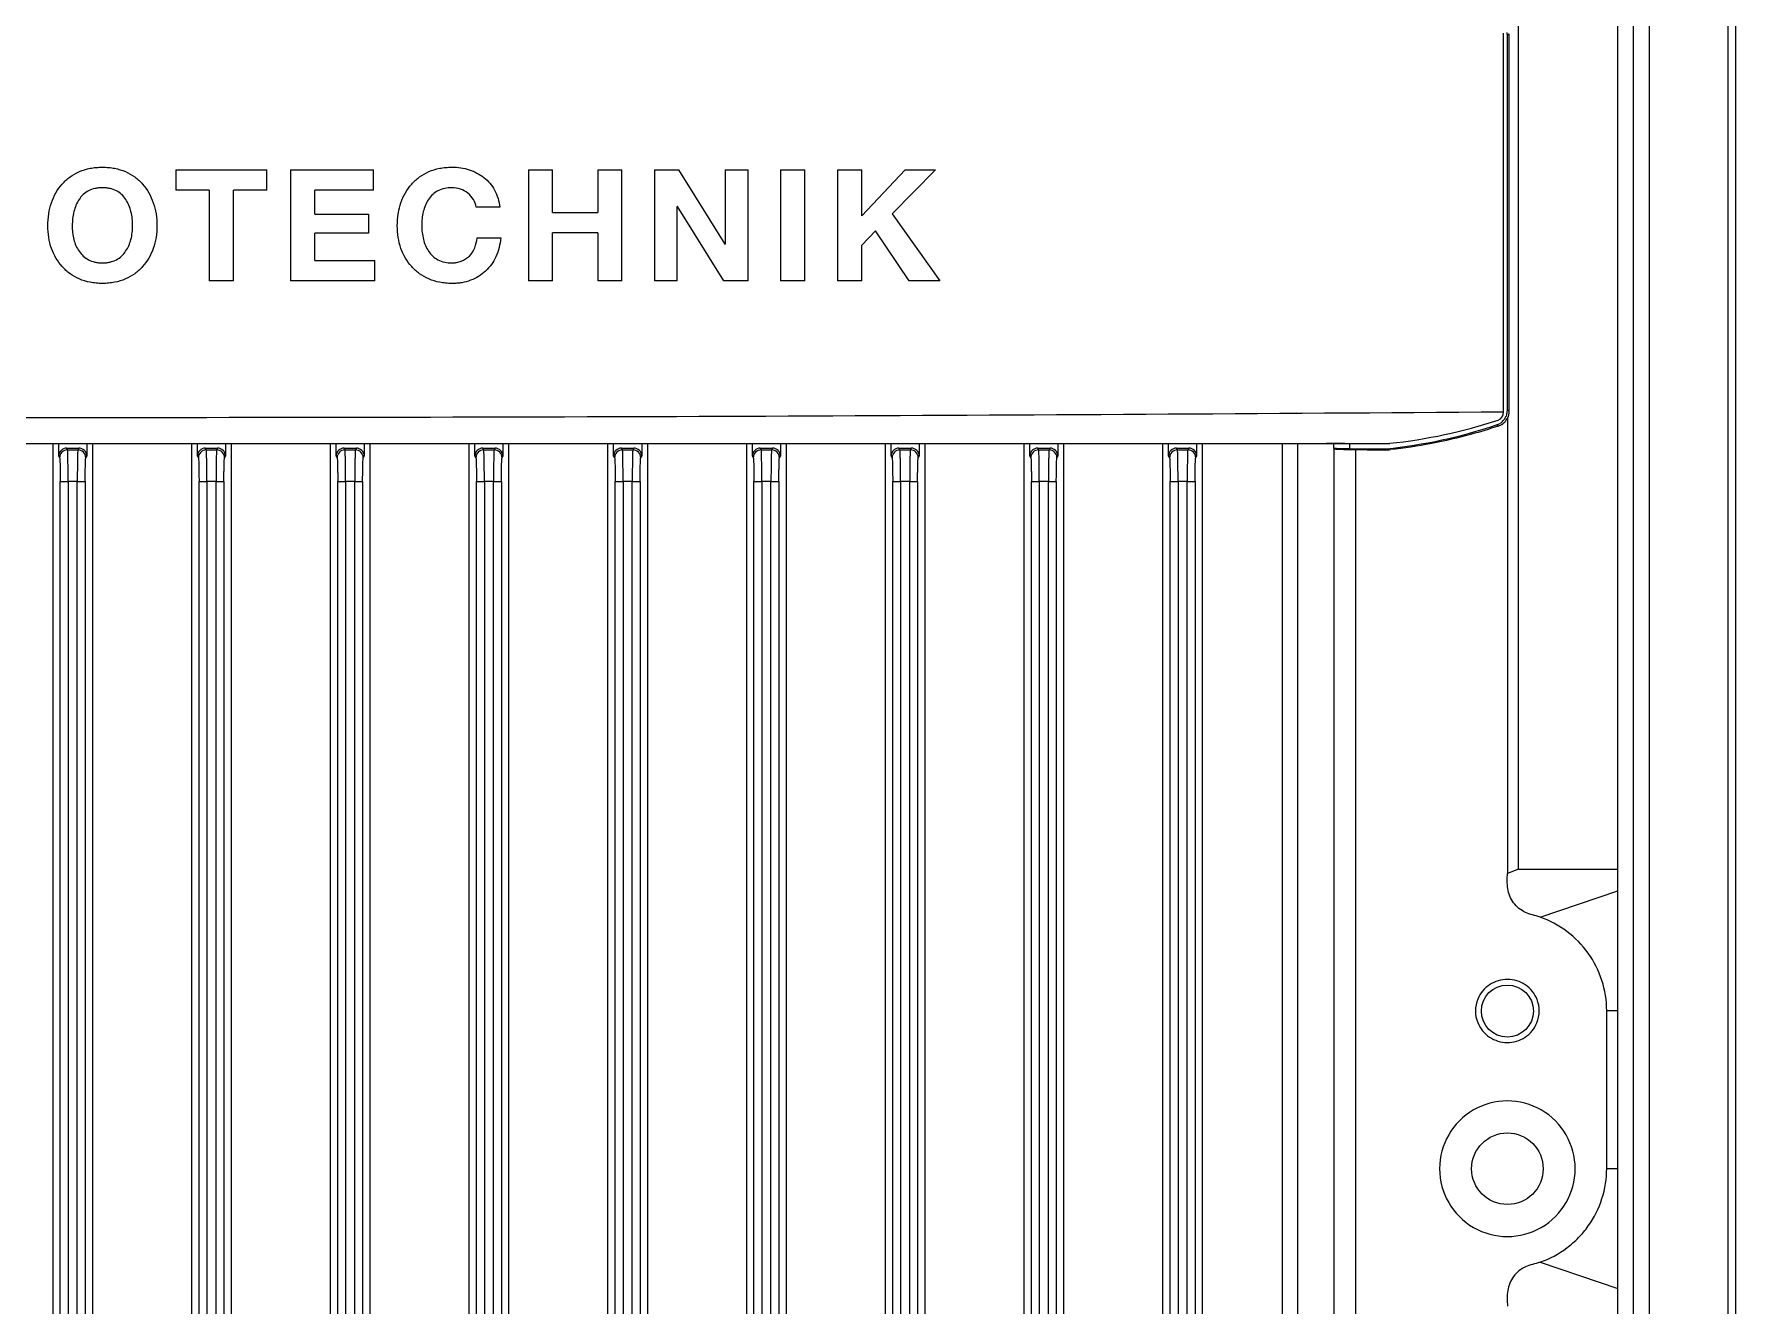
# Model space of a CAD drawing. Header units: millimetres. Extents: x 0 to 2382, y 0 to 1684.
# Drawn here: x 1084.3 to 1192.3, y 1072.5 to 1153.1 of the extents above; entities that cross this region are included whole.
import ezdxf

# ---------------------------------------------------------------- set-up
doc = ezdxf.new("R2010")
doc.units = ezdxf.units.MM
doc.layers.get('0').update_dxf_attribs({"lineweight": 13})

msp = doc.modelspace()

# ---------------------------------------------------------------- linework, layer by layer
for p, q in [((1192.26, 733.68), (1192.26, 1367.81)), ((1191.76, 769.74), (1191.76, 1348.61)), ((1184.76, 947.17), (1184.76, 1335.17)), ((1185.76, 947.17), (1185.76, 1335.17)), ((1186.76, 1335.17), (1186.76, 947.17)), ((1178.46, 1100.17), (1178.46, 1182.17)), ((1177.51, 1129.16), (1177.51, 1153.19)), ((1177.86, 1153.14), (1177.76, 1153.06)), ((1177.76, 1129.29), (1177.76, 1153.06)), ((1177.86, 1153.14), (1177.86, 1129.21)), ((1093.3, 1144.53), (1093.3, 1143.23)), ((1093.3, 1144.53), (1099.07, 1144.53)), ((1099.07, 1143.23), (1099.07, 1144.53)), ((1100.57, 1144.53), (1100.57, 1137.48)), ((1100.57, 1144.53), (1105.84, 1144.53)), ((1105.84, 1143.23), (1105.84, 1144.53)), ((1115.66, 1144.53), (1115.66, 1137.48)), ((1115.66, 1144.53), (1117.2, 1144.53)), ((1117.2, 1141.82), (1117.2, 1144.53)), ((1120.06, 1144.53), (1120.06, 1141.82)), ((1120.06, 1144.53), (1121.6, 1144.53)), ((1121.6, 1137.48), (1121.6, 1144.53)), ((1123.66, 1144.53), (1123.66, 1137.48)), ((1123.66, 1144.53), (1125.19, 1144.53)), ((1125.19, 1144.53), (1128.13, 1139.8)), ((1128.15, 1144.53), (1128.15, 1139.8)), ((1128.15, 1144.53), (1129.6, 1144.53)), ((1129.6, 1137.48), (1129.6, 1144.53)), ((1131.66, 1144.53), (1131.66, 1137.48)), ((1131.66, 1144.53), (1133.2, 1144.53)), ((1133.2, 1137.48), (1133.2, 1144.53)), ((1135.26, 1144.53), (1135.26, 1137.48)), ((1135.26, 1144.53), (1136.81, 1144.53)), ((1136.81, 1141.61), (1139.56, 1144.53)), ((1136.81, 1141.61), (1136.81, 1144.53)), ((1141.49, 1144.53), (1138.74, 1141.74)), ((1139.56, 1144.53), (1141.49, 1144.53)), ((1095.41, 1143.23), (1093.3, 1143.23)), ((1095.41, 1143.23), (1095.41, 1137.48)), ((1096.96, 1137.48), (1096.96, 1143.23)), ((1099.07, 1143.23), (1096.96, 1143.23)), ((1102.12, 1141.71), (1102.12, 1143.23)), ((1105.84, 1143.23), (1102.12, 1143.23)), ((1113.85, 1142.16), (1112.35, 1142.16)), ((1125.11, 1137.48), (1125.11, 1142.2)), ((1125.13, 1142.2), (1125.11, 1142.2)), ((1128.05, 1137.48), (1125.13, 1142.2)), ((1102.12, 1141.71), (1105.53, 1141.71)), ((1105.53, 1141.71), (1105.53, 1140.51)), ((1117.2, 1141.82), (1120.06, 1141.82)), ((1138.74, 1141.74), (1141.76, 1137.48)), ((1102.12, 1138.78), (1102.12, 1140.51)), ((1105.53, 1140.51), (1102.12, 1140.51)), ((1112.41, 1140.2), (1113.91, 1140.2)), ((1117.2, 1137.48), (1117.2, 1140.52)), ((1120.06, 1140.52), (1117.2, 1140.52)), ((1120.06, 1140.52), (1120.06, 1137.48)), ((1136.81, 1139.75), (1137.69, 1140.65)), ((1139.81, 1137.48), (1137.69, 1140.65)), ((1128.13, 1139.8), (1128.15, 1139.8)), ((1136.81, 1137.48), (1136.81, 1139.75)), ((1102.12, 1138.78), (1105.92, 1138.78)), ((1105.92, 1137.48), (1105.92, 1138.78)), ((1096.96, 1137.48), (1095.41, 1137.48)), ((1105.92, 1137.48), (1100.57, 1137.48)), ((1117.2, 1137.48), (1115.66, 1137.48)), ((1121.61, 1137.48), (1120.06, 1137.48)), ((1125.11, 1137.48), (1123.66, 1137.48)), ((1129.6, 1137.48), (1128.05, 1137.48)), ((1133.2, 1137.48), (1131.66, 1137.48)), ((1136.81, 1137.48), (1135.26, 1137.48)), ((1141.76, 1137.48), (1139.81, 1137.48)), ((1177.86, 1129.21), (1177.76, 1129.29)), ((1177.18, 1128.27), (1177.08, 1128.34)), ((1177.76, 1128.78), (1177.76, 1099.9)), ((1003.22, 1127.17), (1170.3, 1127.17)), ((1163.5, 964.47), (1163.5, 1127.17)), ((1164.46, 964.47), (1164.46, 1127.17)), ((1167.44, 1127.17), (1166.29, 1127.17)), ((1166.74, 1127.17), (1166.74, 1126.86)), ((1167.74, 1127.17), (1167.74, 1126.82)), ((1166.76, 1126.84), (1166.74, 1126.86)), ((1166.76, 1126.84), (1166.76, 1100.17)), ((1167.74, 1126.82), (1170.06, 1126.82)), ((1168.15, 982.17), (1168.15, 1126.78)), ((1170.06, 1126.82), (1170.06, 1126.76)), ((1166.76, 1100.17), (1166.76, 1091.17)), ((1178.46, 1100.17), (1177.76, 1099.9)), ((1178.46, 1100.17), (1184.76, 1100.17)), ((1179.83, 1097.13), (1184.76, 1098.8)), ((1166.76, 1091.17), (1166.76, 1082.17)), ((1184.76, 1091.19), (1184.06, 1091.19)), ((1184.06, 1081.19), (1184.06, 1091.19)), ((1166.76, 1082.17), (1166.76, 1000.17)), ((1184.06, 1081.19), (1184.76, 1081.19)), ((1179.83, 1075.24), (1184.76, 1073.57))]:
    msp.add_line(p, q)
at = {"lineweight": 9}
for p, q in [((1085.51, 1032.7), (1085.51, 1127.17)), ((1085.87, 1126.37), (1085.87, 1127.17)), ((1087.65, 1127.17), (1087.65, 1126.37)), ((1088.01, 1127.17), (1088.01, 1032.7)), ((1094.31, 1032.7), (1094.31, 1127.17)), ((1094.67, 1126.37), (1094.67, 1127.17)), ((1096.45, 1127.17), (1096.45, 1126.37)), ((1096.81, 1127.17), (1096.81, 1032.7)), ((1103.11, 1032.7), (1103.11, 1127.17)), ((1103.47, 1126.37), (1103.47, 1127.17)), ((1105.25, 1127.17), (1105.25, 1126.37)), ((1105.61, 1127.17), (1105.61, 1032.7)), ((1111.91, 1032.7), (1111.91, 1127.17)), ((1112.27, 1126.37), (1112.27, 1127.17)), ((1114.05, 1127.17), (1114.05, 1126.37)), ((1114.41, 1127.17), (1114.41, 1032.7)), ((1120.71, 1032.7), (1120.71, 1127.17)), ((1121.07, 1126.37), (1121.07, 1127.17)), ((1122.85, 1127.17), (1122.85, 1126.37)), ((1123.21, 1127.17), (1123.21, 1032.7)), ((1129.51, 1032.7), (1129.51, 1127.17)), ((1129.87, 1126.37), (1129.87, 1127.17)), ((1131.65, 1127.17), (1131.65, 1126.37)), ((1132.01, 1127.17), (1132.01, 1032.7)), ((1138.31, 1032.7), (1138.31, 1127.17)), ((1138.67, 1126.37), (1138.67, 1127.17)), ((1140.45, 1127.17), (1140.45, 1126.37)), ((1140.81, 1127.17), (1140.81, 1032.7)), ((1147.11, 1032.7), (1147.11, 1127.17)), ((1147.47, 1126.37), (1147.47, 1127.17)), ((1149.25, 1127.17), (1149.25, 1126.37)), ((1149.61, 1127.17), (1149.61, 1032.7)), ((1155.91, 1032.7), (1155.91, 1127.17)), ((1156.27, 1126.37), (1156.27, 1127.17)), ((1158.05, 1127.17), (1158.05, 1126.37)), ((1158.41, 1127.17), (1158.41, 1032.7)), ((1085.87, 1126.37), (1085.93, 1126.26)), ((1086.43, 1126.76), (1086.37, 1126.87)), ((1086.37, 1126.87), (1087.15, 1126.87)), ((1086.43, 1126.76), (1087.09, 1126.76)), ((1087.15, 1126.87), (1087.09, 1126.76)), ((1087.59, 1126.26), (1087.65, 1126.37)), ((1094.67, 1126.37), (1094.73, 1126.26)), ((1095.23, 1126.76), (1095.17, 1126.87)), ((1095.17, 1126.87), (1095.95, 1126.87)), ((1095.23, 1126.76), (1095.89, 1126.76)), ((1095.95, 1126.87), (1095.89, 1126.76)), ((1096.39, 1126.26), (1096.45, 1126.37)), ((1103.47, 1126.37), (1103.53, 1126.26)), ((1104.03, 1126.76), (1103.97, 1126.87)), ((1103.97, 1126.87), (1104.75, 1126.87)), ((1104.03, 1126.76), (1104.69, 1126.76)), ((1104.75, 1126.87), (1104.69, 1126.76)), ((1105.19, 1126.26), (1105.25, 1126.37)), ((1112.27, 1126.37), (1112.33, 1126.26)), ((1112.77, 1126.87), (1113.55, 1126.87)), ((1112.83, 1126.76), (1112.77, 1126.87)), ((1112.83, 1126.76), (1113.49, 1126.76)), ((1113.55, 1126.87), (1113.49, 1126.76)), ((1113.99, 1126.26), (1114.05, 1126.37)), ((1121.07, 1126.37), (1121.13, 1126.26)), ((1121.57, 1126.87), (1122.35, 1126.87)), ((1121.63, 1126.76), (1121.57, 1126.87)), ((1121.63, 1126.76), (1122.29, 1126.76)), ((1122.35, 1126.87), (1122.29, 1126.76)), ((1122.79, 1126.26), (1122.85, 1126.37)), ((1129.87, 1126.37), (1129.93, 1126.26)), ((1130.37, 1126.87), (1131.15, 1126.87)), ((1130.43, 1126.76), (1130.37, 1126.87)), ((1130.43, 1126.76), (1131.09, 1126.76)), ((1131.15, 1126.87), (1131.09, 1126.76)), ((1131.59, 1126.26), (1131.65, 1126.37)), ((1138.67, 1126.37), (1138.73, 1126.26)), ((1139.17, 1126.87), (1139.95, 1126.87)), ((1139.23, 1126.76), (1139.17, 1126.87)), ((1139.23, 1126.76), (1139.89, 1126.76)), ((1139.95, 1126.87), (1139.89, 1126.76)), ((1140.39, 1126.26), (1140.45, 1126.37)), ((1147.47, 1126.37), (1147.53, 1126.26)), ((1147.97, 1126.87), (1148.75, 1126.87)), ((1148.03, 1126.76), (1147.97, 1126.87)), ((1148.03, 1126.76), (1148.69, 1126.76)), ((1148.75, 1126.87), (1148.69, 1126.76)), ((1149.19, 1126.26), (1149.25, 1126.37)), ((1156.27, 1126.37), (1156.33, 1126.26)), ((1156.77, 1126.87), (1157.55, 1126.87)), ((1156.83, 1126.76), (1156.77, 1126.87)), ((1156.83, 1126.76), (1157.49, 1126.76)), ((1157.55, 1126.87), (1157.49, 1126.76)), ((1157.99, 1126.26), (1158.05, 1126.37)), ((1085.97, 1044.26), (1085.97, 1124.76)), ((1085.97, 1124.76), (1086.47, 1124.76)), ((1086.47, 1124.76), (1086.47, 1044.26)), ((1087.05, 1124.76), (1086.47, 1124.76)), ((1087.05, 1044.26), (1087.05, 1124.76)), ((1087.05, 1124.76), (1087.55, 1124.76)), ((1087.55, 1124.76), (1087.55, 1044.26)), ((1094.77, 1044.26), (1094.77, 1124.76)), ((1094.77, 1124.76), (1095.27, 1124.76)), ((1095.27, 1124.76), (1095.27, 1044.26)), ((1095.85, 1124.76), (1095.27, 1124.76)), ((1095.85, 1044.26), (1095.85, 1124.76)), ((1095.85, 1124.76), (1096.35, 1124.76)), ((1096.35, 1124.76), (1096.35, 1044.26)), ((1103.57, 1044.26), (1103.57, 1124.76)), ((1103.57, 1124.76), (1104.07, 1124.76)), ((1104.07, 1124.76), (1104.07, 1044.26)), ((1104.65, 1124.76), (1104.07, 1124.76)), ((1104.65, 1044.26), (1104.65, 1124.76)), ((1104.65, 1124.76), (1105.15, 1124.76)), ((1105.15, 1124.76), (1105.15, 1044.26)), ((1112.37, 1044.26), (1112.37, 1124.76)), ((1112.37, 1124.76), (1112.87, 1124.76)), ((1112.87, 1124.76), (1112.87, 1044.26)), ((1113.45, 1124.76), (1112.87, 1124.76)), ((1113.45, 1044.26), (1113.45, 1124.76)), ((1113.45, 1124.76), (1113.95, 1124.76)), ((1113.95, 1124.76), (1113.95, 1044.26)), ((1121.17, 1044.26), (1121.17, 1124.76)), ((1121.17, 1124.76), (1121.67, 1124.76)), ((1121.67, 1124.76), (1121.67, 1044.26)), ((1122.25, 1124.76), (1121.67, 1124.76)), ((1122.25, 1044.26), (1122.25, 1124.76)), ((1122.25, 1124.76), (1122.75, 1124.76)), ((1122.75, 1124.76), (1122.75, 1044.26)), ((1129.97, 1044.26), (1129.97, 1124.76)), ((1129.97, 1124.76), (1130.47, 1124.76)), ((1130.47, 1124.76), (1130.47, 1044.26)), ((1131.05, 1124.76), (1130.47, 1124.76)), ((1131.05, 1044.26), (1131.05, 1124.76)), ((1131.05, 1124.76), (1131.55, 1124.76)), ((1131.55, 1124.76), (1131.55, 1044.26)), ((1138.77, 1044.26), (1138.77, 1124.76)), ((1138.77, 1124.76), (1139.27, 1124.76)), ((1139.27, 1124.76), (1139.27, 1044.26)), ((1139.85, 1124.76), (1139.27, 1124.76)), ((1139.85, 1044.26), (1139.85, 1124.76)), ((1139.85, 1124.76), (1140.35, 1124.76)), ((1140.35, 1124.76), (1140.35, 1044.26)), ((1147.57, 1044.26), (1147.57, 1124.76)), ((1147.57, 1124.76), (1148.07, 1124.76)), ((1148.07, 1124.76), (1148.07, 1044.26)), ((1148.65, 1124.76), (1148.07, 1124.76)), ((1148.65, 1044.26), (1148.65, 1124.76)), ((1148.65, 1124.76), (1149.15, 1124.76)), ((1149.15, 1124.76), (1149.15, 1044.26)), ((1156.37, 1044.26), (1156.37, 1124.76)), ((1156.37, 1124.76), (1156.87, 1124.76)), ((1156.87, 1124.76), (1156.87, 1044.26)), ((1157.45, 1124.76), (1156.87, 1124.76)), ((1157.45, 1044.26), (1157.45, 1124.76)), ((1157.45, 1124.76), (1157.95, 1124.76)), ((1157.95, 1124.76), (1157.95, 1044.26))]:
    msp.add_line(p, q, dxfattribs=at)
for centre, radius in [((1177.76, 1091.17), 1.65), ((1177.76, 1081.17), 2.27)]:
    msp.add_circle(centre, radius)
for centre, radius, start, end in [((1176.76, 1153.06), 0.998, 0.0502, 10.4105), ((1176.76, 1129.29), 0.998, 349.5979, 359.951), ((1166.65, 1159.65), 33, 275.9328, 288.42), ((1166.9, 1159.72), 32.72, 275.9613, 288.2908), ((1176.76, 1129.29), 1, 288.4973, 302.0778), ((1177.01, 1129.13), 0.5, 288.2908, 3.5071), ((1176.86, 1129.22), 1, 288.5381, 297.594), ((1176.76, 1129.29), 1.01, 302.0318, 312.1794), ((1176.86, 1129.22), 1, 297.5816, 303.7853), ((1176.86, 1129.21), 1, 303.8248, 318.6119), ((1176.86, 1129.22), 1, 318.6693, 333.9218), ((1176.75, 1129.29), 1.01, 336.26, 349.6364), ((1177.15, 1936.01), 809.28, 269.36298, 269.49829), ((1167.06, 1158.32), 31.71, 275.427, 275.9402), ((1177.76, 1081.17), 4.3, 0, 180.0003), ((1177.76, 1081.17), 4.3, 179.9997, 0.0004)]:
    msp.add_arc(centre, radius, start, end)
for centre, major_axis, start_param, end_param in [((1156.77, 1126.37), (-0.224, 0.448), -0.462689, 1.106738), ((1157.55, 1126.37), (-0.224, -0.448), 2.034855, 3.604281)]:
    msp.add_ellipse(centre, major_axis=major_axis, ratio=0.998288, start_param=start_param, end_param=end_param, dxfattribs=at)
for points, knots in [([(1088.64, 1137.31), (1088.51, 1137.31), (1088.25, 1137.33), (1087.75, 1137.4), (1087.18, 1137.57), (1086.58, 1137.91), (1085.91, 1138.52), (1085.44, 1139.33), (1085.22, 1140.24), (1085.16, 1140.98), (1085.22, 1141.73), (1085.44, 1142.65), (1085.9, 1143.48), (1086.58, 1144.09), (1087.18, 1144.44), (1087.75, 1144.61), (1088.25, 1144.68), (1088.51, 1144.69), (1088.64, 1144.69)], [0, 0, 0, 0, 0.035085, 0.068648, 0.131971, 0.192061, 0.250797, 0.369512, 0.43212, 0.497597, 0.564847, 0.628738, 0.748789, 0.807772, 0.867942, 0.931281, 0.964844, 1, 1, 1, 1]), ([(1088.64, 1144.69), (1088.78, 1144.69), (1089.04, 1144.68), (1089.53, 1144.61), (1090.1, 1144.44), (1090.71, 1144.09), (1091.38, 1143.48), (1091.84, 1142.65), (1092.07, 1141.73), (1092.12, 1140.98), (1092.07, 1140.24), (1091.84, 1139.33), (1091.38, 1138.52), (1090.71, 1137.91), (1090.1, 1137.57), (1089.53, 1137.4), (1089.03, 1137.33), (1088.77, 1137.31), (1088.64, 1137.31)], [0, 0, 0, 0, 0.035126, 0.068666, 0.131977, 0.192137, 0.251123, 0.371188, 0.435081, 0.502332, 0.567809, 0.630421, 0.749149, 0.807888, 0.867969, 0.931264, 0.964803, 1, 1, 1, 1]), ([(1107.42, 1141.79), (1107.45, 1142.01), (1107.62, 1142.67), (1108.07, 1143.48), (1108.75, 1144.09), (1109.35, 1144.44), (1109.92, 1144.61), (1110.42, 1144.68), (1110.67, 1144.69), (1110.8, 1144.69)], [0, 0, 0, 0, 0.137048, 0.416603, 0.553944, 0.69407, 0.841555, 0.919701, 1, 1, 1, 1]), ([(1110.8, 1144.69), (1110.81, 1144.69), (1111, 1144.69), (1111.37, 1144.67), (1112.08, 1144.5), (1112.88, 1144.09), (1113.6, 1143.25), (1113.81, 1142.53), (1113.85, 1142.16)], [0, 0, 0, 0, 0.001737, 0.132564, 0.258681, 0.499853, 0.739273, 1, 1, 1, 1]), ([(1088.64, 1143.39), (1088.56, 1143.39), (1088.4, 1143.38), (1088.09, 1143.33), (1087.76, 1143.21), (1087.41, 1142.97), (1087.06, 1142.54), (1086.79, 1141.86), (1086.7, 1140.99), (1086.77, 1140.25), (1086.95, 1139.71), (1087.15, 1139.35), (1087.42, 1139.04), (1087.76, 1138.8), (1088.09, 1138.68), (1088.4, 1138.63), (1088.56, 1138.62), (1088.64, 1138.62)], [0, 0, 0, 0, 0.036355, 0.07036, 0.133, 0.191952, 0.25045, 0.372555, 0.503724, 0.629988, 0.691037, 0.750196, 0.808209, 0.866964, 0.929554, 0.963554, 1, 1, 1, 1]), ([(1088.64, 1138.62), (1088.73, 1138.62), (1088.89, 1138.63), (1089.19, 1138.68), (1089.53, 1138.8), (1089.87, 1139.04), (1090.13, 1139.35), (1090.33, 1139.71), (1090.51, 1140.25), (1090.59, 1140.99), (1090.5, 1141.86), (1090.23, 1142.54), (1089.87, 1142.97), (1089.53, 1143.21), (1089.19, 1143.33), (1088.89, 1143.38), (1088.73, 1143.39), (1088.64, 1143.39)], [0, 0, 0, 0, 0.036438, 0.070429, 0.132999, 0.191734, 0.249731, 0.308879, 0.369922, 0.496183, 0.62735, 0.749439, 0.807921, 0.866852, 0.929472, 0.963468, 1, 1, 1, 1]), ([(1110.81, 1143.39), (1110.51, 1143.39), (1109.92, 1143.28), (1109.27, 1142.67), (1108.95, 1141.86), (1108.87, 1140.99), (1108.96, 1140.12), (1109.28, 1139.33), (1109.8, 1138.84), (1110.35, 1138.65), (1110.73, 1138.61), (1110.95, 1138.62), (1111.02, 1138.63)], [0, 0, 0, 0, 0.128513, 0.242181, 0.361481, 0.48915, 0.612101, 0.728897, 0.841849, 0.906137, 0.970424, 1, 1, 1, 1]), ([(1112.35, 1142.16), (1112.3, 1142.49), (1111.89, 1143.16), (1111.17, 1143.39), (1110.81, 1143.39)], [0, 0, 0, 0, 0.485586, 1, 1, 1, 1]), ([(1113.91, 1140.2), (1113.87, 1139.79), (1113.69, 1139.01), (1113.11, 1138.2), (1112.51, 1137.75), (1112, 1137.5), (1111.53, 1137.37), (1111.13, 1137.32), (1110.78, 1137.31), (1110.42, 1137.33), (1109.92, 1137.4), (1109.35, 1137.57), (1108.75, 1137.91), (1108.07, 1138.52), (1107.61, 1139.33), (1107.38, 1140.24), (1107.33, 1140.98), (1107.37, 1141.5), (1107.41, 1141.77), (1107.42, 1141.79)], [0, 0, 0, 0, 0.110416, 0.210796, 0.260335, 0.310884, 0.363617, 0.391177, 0.41969, 0.45548, 0.48965, 0.554123, 0.615309, 0.675118, 0.795996, 0.859741, 0.926405, 0.994875, 1, 1, 1, 1]), ([(1111.02, 1138.63), (1111.05, 1138.64), (1111.18, 1138.66), (1111.51, 1138.75), (1112.15, 1139.14), (1112.36, 1139.79), (1112.41, 1140.2)], [0, 0, 0, 0, 0.040338, 0.174724, 0.443497, 1, 1, 1, 1]), ([(1177.51, 1129.16), (1162.39, 1129.05), (1132.14, 1128.86), (1086.76, 1128.77), (1041.38, 1128.86), (1011.13, 1129.05), (996.01, 1129.16)], [0, 0, 0, 0, 0.249944, 0.5, 0.750056, 1, 1, 1, 1]), ([(1177.18, 1128.27), (1176.62, 1128.08), (1174.39, 1127.4), (1172.08, 1126.96), (1170.34, 1126.78)], [0, 0, 0, 0, 0.252355, 1, 1, 1, 1]), ([(1167.74, 1126.82), (1167.62, 1126.82), (1167.43, 1126.83), (1167.2, 1126.83), (1167.05, 1126.83), (1166.93, 1126.84), (1166.84, 1126.84), (1166.78, 1126.85), (1166.75, 1126.85), (1166.74, 1126.86)], [0, 0, 0, 0, 0.373867, 0.543699, 0.693501, 0.817895, 0.912542, 0.973803, 1, 1, 1, 1]), ([(1166.76, 1126.84), (1166.77, 1126.83), (1166.81, 1126.83), (1166.89, 1126.81), (1167.01, 1126.81), (1167.18, 1126.8), (1167.38, 1126.79), (1167.71, 1126.78), (1167.97, 1126.78), (1168.15, 1126.78)], [0, 0, 0, 0, 0.025813, 0.083664, 0.173164, 0.292184, 0.438051, 0.607419, 1, 1, 1, 1]), ([(1179.83, 1097.13), (1179.52, 1097.24), (1178.87, 1097.34), (1178.09, 1097.99), (1177.71, 1098.93), (1177.76, 1099.58), (1177.76, 1099.9)], [0, 0, 0, 0, 0.250785, 0.49972, 0.748995, 1, 1, 1, 1]), ([(1184.06, 1091.19), (1184.06, 1091.84), (1183.85, 1093.14), (1182.97, 1094.89), (1181.59, 1096.3), (1180.44, 1096.92), (1179.83, 1097.13)], [0, 0, 0, 0, 0.250701, 0.500674, 0.750204, 1, 1, 1, 1]), ([(1179.64, 1091.91), (1179.57, 1092.09), (1179.36, 1092.44), (1178.77, 1092.99), (1177.77, 1093.3), (1176.76, 1092.99), (1176.17, 1092.46), (1175.96, 1092.11), (1175.88, 1091.93)], [0, 0, 0, 0, 0.125717, 0.251268, 0.499977, 0.748674, 0.874264, 1, 1, 1, 1]), ([(1175.88, 1090.44), (1175.95, 1090.25), (1176.16, 1089.9), (1176.75, 1089.36), (1177.75, 1089.05), (1178.75, 1089.35), (1179.35, 1089.89), (1179.56, 1090.24), (1179.63, 1090.42)], [0, 0, 0, 0, 0.125712, 0.251267, 0.499979, 0.748677, 0.874274, 1, 1, 1, 1]), ([(1179.83, 1075.24), (1180.44, 1075.45), (1181.31, 1075.92), (1182.29, 1076.78), (1183.12, 1077.77), (1183.86, 1079.24), (1184.06, 1080.55), (1184.06, 1081.19)], [0, 0, 0, 0, 0.249777, 0.37479, 0.499804, 0.749592, 1, 1, 1, 1]), ([(1179.83, 1075.24), (1179.52, 1075.13), (1178.87, 1075.03), (1178.09, 1074.38), (1177.7, 1073.44), (1177.76, 1072.79), (1177.76, 1072.46)], [0, 0, 0, 0, 0.250793, 0.499686, 0.748944, 1, 1, 1, 1])]:
    msp.add_open_spline(points, degree=3, knots=knots)
for points in [[(1177.86, 1129.21), (1177.86, 1129.06), (1177.83, 1128.91), (1177.76, 1128.78)], [(1177.43, 1128.55), (1177.53, 1128.64), (1177.62, 1128.76), (1177.67, 1128.88)], [(1175.88, 1091.93), (1175.79, 1091.69), (1175.73, 1091.43), (1175.74, 1091.17)], [(1179.78, 1091.17), (1179.79, 1091.42), (1179.73, 1091.68), (1179.64, 1091.91)], [(1175.74, 1091.17), (1175.73, 1090.92), (1175.78, 1090.67), (1175.88, 1090.44)], [(1179.63, 1090.42), (1179.73, 1090.66), (1179.78, 1090.92), (1179.78, 1091.17)]]:
    msp.add_open_spline(points, degree=3)
for points, knots in [([(1086.37, 1126.87), (1086.24, 1126.87), (1085.98, 1126.77), (1085.87, 1126.5), (1085.87, 1126.37)], [0, 0, 0, 0, 0.499997, 1, 1, 1, 1]), ([(1086.43, 1126.76), (1086.3, 1126.76), (1086.04, 1126.65), (1085.93, 1126.38), (1085.93, 1126.26)], [0, 0, 0, 0, 0.50018, 1, 1, 1, 1]), ([(1085.93, 1126.26), (1085.94, 1126.24), (1085.94, 1126.2), (1085.95, 1126.11), (1085.95, 1125.96), (1085.96, 1125.78), (1085.96, 1125.56), (1085.97, 1125.21), (1085.97, 1124.94), (1085.97, 1124.76)], [0, 0, 0, 0, 0.028252, 0.09107, 0.186559, 0.311081, 0.460328, 0.6291, 1, 1, 1, 1]), ([(1086.47, 1124.76), (1086.47, 1125.01), (1086.47, 1125.36), (1086.46, 1125.82), (1086.46, 1126.12), (1086.45, 1126.36), (1086.45, 1126.55), (1086.44, 1126.68), (1086.44, 1126.74), (1086.43, 1126.76)], [0, 0, 0, 0, 0.37093, 0.539745, 0.689048, 0.813601, 0.909104, 0.971902, 1, 1, 1, 1]), ([(1087.09, 1126.76), (1087.08, 1126.74), (1087.08, 1126.68), (1087.07, 1126.55), (1087.07, 1126.36), (1087.06, 1126.12), (1087.06, 1125.82), (1087.05, 1125.36), (1087.05, 1125.01), (1087.05, 1124.76)], [0, 0, 0, 0, 0.028098, 0.090896, 0.186399, 0.310952, 0.460255, 0.62907, 1, 1, 1, 1]), ([(1087.59, 1126.26), (1087.59, 1126.38), (1087.48, 1126.65), (1087.22, 1126.76), (1087.09, 1126.76)], [0, 0, 0, 0, 0.49982, 1, 1, 1, 1]), ([(1087.65, 1126.37), (1087.65, 1126.5), (1087.54, 1126.77), (1087.27, 1126.87), (1087.15, 1126.87)], [0, 0, 0, 0, 0.500047, 1, 1, 1, 1]), ([(1087.55, 1124.76), (1087.55, 1124.94), (1087.55, 1125.21), (1087.56, 1125.56), (1087.56, 1125.78), (1087.57, 1125.96), (1087.57, 1126.11), (1087.58, 1126.2), (1087.58, 1126.24), (1087.59, 1126.26)], [0, 0, 0, 0, 0.370868, 0.53963, 0.688872, 0.813392, 0.908892, 0.971734, 1, 1, 1, 1]), ([(1095.17, 1126.87), (1095.04, 1126.87), (1094.78, 1126.77), (1094.67, 1126.5), (1094.67, 1126.37)], [0, 0, 0, 0, 0.499997, 1, 1, 1, 1]), ([(1095.23, 1126.76), (1095.1, 1126.76), (1094.84, 1126.65), (1094.73, 1126.38), (1094.73, 1126.26)], [0, 0, 0, 0, 0.50018, 1, 1, 1, 1]), ([(1094.73, 1126.26), (1094.74, 1126.24), (1094.74, 1126.2), (1094.75, 1126.11), (1094.75, 1125.96), (1094.76, 1125.78), (1094.76, 1125.56), (1094.77, 1125.21), (1094.77, 1124.94), (1094.77, 1124.76)], [0, 0, 0, 0, 0.028252, 0.09107, 0.186559, 0.311081, 0.460328, 0.6291, 1, 1, 1, 1]), ([(1095.27, 1124.76), (1095.27, 1125.01), (1095.27, 1125.36), (1095.26, 1125.82), (1095.26, 1126.12), (1095.25, 1126.36), (1095.25, 1126.55), (1095.24, 1126.68), (1095.24, 1126.74), (1095.23, 1126.76)], [0, 0, 0, 0, 0.37093, 0.539745, 0.689048, 0.813601, 0.909104, 0.971902, 1, 1, 1, 1]), ([(1095.89, 1126.76), (1095.88, 1126.74), (1095.88, 1126.68), (1095.87, 1126.55), (1095.87, 1126.36), (1095.86, 1126.12), (1095.86, 1125.82), (1095.85, 1125.36), (1095.85, 1125.01), (1095.85, 1124.76)], [0, 0, 0, 0, 0.028098, 0.090896, 0.186399, 0.310952, 0.460255, 0.62907, 1, 1, 1, 1]), ([(1096.39, 1126.26), (1096.39, 1126.38), (1096.28, 1126.65), (1096.02, 1126.76), (1095.89, 1126.76)], [0, 0, 0, 0, 0.49982, 1, 1, 1, 1]), ([(1096.45, 1126.37), (1096.45, 1126.5), (1096.34, 1126.77), (1096.07, 1126.87), (1095.95, 1126.87)], [0, 0, 0, 0, 0.500047, 1, 1, 1, 1]), ([(1096.35, 1124.76), (1096.35, 1124.94), (1096.35, 1125.21), (1096.36, 1125.56), (1096.36, 1125.78), (1096.37, 1125.96), (1096.37, 1126.11), (1096.38, 1126.2), (1096.38, 1126.24), (1096.39, 1126.26)], [0, 0, 0, 0, 0.370868, 0.53963, 0.688872, 0.813392, 0.908892, 0.971734, 1, 1, 1, 1]), ([(1103.97, 1126.87), (1103.84, 1126.87), (1103.58, 1126.77), (1103.47, 1126.5), (1103.47, 1126.37)], [0, 0, 0, 0, 0.499997, 1, 1, 1, 1]), ([(1104.03, 1126.76), (1103.9, 1126.76), (1103.64, 1126.65), (1103.53, 1126.38), (1103.53, 1126.26)], [0, 0, 0, 0, 0.50018, 1, 1, 1, 1]), ([(1103.53, 1126.26), (1103.54, 1126.24), (1103.54, 1126.2), (1103.55, 1126.11), (1103.55, 1125.96), (1103.56, 1125.78), (1103.56, 1125.56), (1103.57, 1125.21), (1103.57, 1124.94), (1103.57, 1124.76)], [0, 0, 0, 0, 0.028252, 0.09107, 0.186559, 0.311081, 0.460328, 0.6291, 1, 1, 1, 1]), ([(1104.07, 1124.76), (1104.07, 1125.01), (1104.07, 1125.36), (1104.06, 1125.82), (1104.06, 1126.12), (1104.05, 1126.36), (1104.05, 1126.55), (1104.04, 1126.68), (1104.04, 1126.74), (1104.03, 1126.76)], [0, 0, 0, 0, 0.37093, 0.539745, 0.689048, 0.813601, 0.909104, 0.971902, 1, 1, 1, 1]), ([(1104.69, 1126.76), (1104.68, 1126.74), (1104.68, 1126.68), (1104.67, 1126.55), (1104.67, 1126.36), (1104.66, 1126.12), (1104.66, 1125.82), (1104.65, 1125.36), (1104.65, 1125.01), (1104.65, 1124.76)], [0, 0, 0, 0, 0.028098, 0.090896, 0.186399, 0.310952, 0.460255, 0.62907, 1, 1, 1, 1]), ([(1105.19, 1126.26), (1105.19, 1126.38), (1105.08, 1126.65), (1104.82, 1126.76), (1104.69, 1126.76)], [0, 0, 0, 0, 0.49982, 1, 1, 1, 1]), ([(1105.25, 1126.37), (1105.25, 1126.5), (1105.14, 1126.77), (1104.87, 1126.87), (1104.75, 1126.87)], [0, 0, 0, 0, 0.500047, 1, 1, 1, 1]), ([(1105.15, 1124.76), (1105.15, 1124.94), (1105.15, 1125.21), (1105.16, 1125.56), (1105.16, 1125.78), (1105.17, 1125.96), (1105.17, 1126.11), (1105.18, 1126.2), (1105.18, 1126.24), (1105.19, 1126.26)], [0, 0, 0, 0, 0.370868, 0.53963, 0.688872, 0.813392, 0.908892, 0.971734, 1, 1, 1, 1]), ([(1112.77, 1126.87), (1112.64, 1126.87), (1112.38, 1126.77), (1112.27, 1126.5), (1112.27, 1126.37)], [0, 0, 0, 0, 0.499997, 1, 1, 1, 1]), ([(1112.83, 1126.76), (1112.7, 1126.76), (1112.44, 1126.65), (1112.33, 1126.38), (1112.33, 1126.26)], [0, 0, 0, 0, 0.50018, 1, 1, 1, 1]), ([(1112.33, 1126.26), (1112.34, 1126.24), (1112.34, 1126.2), (1112.35, 1126.11), (1112.35, 1125.96), (1112.36, 1125.78), (1112.36, 1125.56), (1112.37, 1125.21), (1112.37, 1124.94), (1112.37, 1124.76)], [0, 0, 0, 0, 0.028252, 0.09107, 0.186559, 0.311081, 0.460328, 0.6291, 1, 1, 1, 1]), ([(1112.87, 1124.76), (1112.87, 1125.01), (1112.87, 1125.36), (1112.86, 1125.82), (1112.86, 1126.12), (1112.85, 1126.36), (1112.85, 1126.55), (1112.84, 1126.68), (1112.84, 1126.74), (1112.83, 1126.76)], [0, 0, 0, 0, 0.37093, 0.539745, 0.689048, 0.813601, 0.909104, 0.971902, 1, 1, 1, 1]), ([(1113.49, 1126.76), (1113.48, 1126.74), (1113.48, 1126.68), (1113.47, 1126.55), (1113.47, 1126.36), (1113.46, 1126.12), (1113.46, 1125.82), (1113.45, 1125.36), (1113.45, 1125.01), (1113.45, 1124.76)], [0, 0, 0, 0, 0.028098, 0.090896, 0.186399, 0.310952, 0.460255, 0.62907, 1, 1, 1, 1]), ([(1113.99, 1126.26), (1113.99, 1126.38), (1113.88, 1126.65), (1113.62, 1126.76), (1113.49, 1126.76)], [0, 0, 0, 0, 0.49982, 1, 1, 1, 1]), ([(1114.05, 1126.37), (1114.05, 1126.5), (1113.94, 1126.77), (1113.67, 1126.87), (1113.55, 1126.87)], [0, 0, 0, 0, 0.500047, 1, 1, 1, 1]), ([(1113.95, 1124.76), (1113.95, 1124.94), (1113.95, 1125.21), (1113.96, 1125.56), (1113.96, 1125.78), (1113.97, 1125.96), (1113.97, 1126.11), (1113.98, 1126.2), (1113.98, 1126.24), (1113.99, 1126.26)], [0, 0, 0, 0, 0.370868, 0.53963, 0.688872, 0.813392, 0.908892, 0.971734, 1, 1, 1, 1]), ([(1121.57, 1126.87), (1121.44, 1126.87), (1121.18, 1126.77), (1121.07, 1126.5), (1121.07, 1126.37)], [0, 0, 0, 0, 0.499997, 1, 1, 1, 1]), ([(1121.63, 1126.76), (1121.5, 1126.76), (1121.24, 1126.65), (1121.13, 1126.38), (1121.13, 1126.26)], [0, 0, 0, 0, 0.50018, 1, 1, 1, 1]), ([(1121.13, 1126.26), (1121.14, 1126.24), (1121.14, 1126.2), (1121.15, 1126.11), (1121.15, 1125.96), (1121.16, 1125.78), (1121.16, 1125.56), (1121.17, 1125.21), (1121.17, 1124.94), (1121.17, 1124.76)], [0, 0, 0, 0, 0.028252, 0.09107, 0.186559, 0.311081, 0.460328, 0.6291, 1, 1, 1, 1]), ([(1121.67, 1124.76), (1121.67, 1125.01), (1121.67, 1125.36), (1121.66, 1125.82), (1121.66, 1126.12), (1121.65, 1126.36), (1121.65, 1126.55), (1121.64, 1126.68), (1121.64, 1126.74), (1121.63, 1126.76)], [0, 0, 0, 0, 0.37093, 0.539745, 0.689048, 0.813601, 0.909104, 0.971902, 1, 1, 1, 1]), ([(1122.29, 1126.76), (1122.28, 1126.74), (1122.28, 1126.68), (1122.27, 1126.55), (1122.27, 1126.36), (1122.26, 1126.12), (1122.26, 1125.82), (1122.25, 1125.36), (1122.25, 1125.01), (1122.25, 1124.76)], [0, 0, 0, 0, 0.028098, 0.090896, 0.186399, 0.310952, 0.460255, 0.62907, 1, 1, 1, 1]), ([(1122.79, 1126.26), (1122.79, 1126.38), (1122.68, 1126.65), (1122.42, 1126.76), (1122.29, 1126.76)], [0, 0, 0, 0, 0.49982, 1, 1, 1, 1]), ([(1122.85, 1126.37), (1122.85, 1126.5), (1122.74, 1126.77), (1122.47, 1126.87), (1122.35, 1126.87)], [0, 0, 0, 0, 0.500047, 1, 1, 1, 1]), ([(1122.75, 1124.76), (1122.75, 1124.94), (1122.75, 1125.21), (1122.76, 1125.56), (1122.76, 1125.78), (1122.77, 1125.96), (1122.77, 1126.11), (1122.78, 1126.2), (1122.78, 1126.24), (1122.79, 1126.26)], [0, 0, 0, 0, 0.370868, 0.53963, 0.688872, 0.813392, 0.908892, 0.971734, 1, 1, 1, 1]), ([(1130.37, 1126.87), (1130.24, 1126.87), (1129.98, 1126.77), (1129.87, 1126.5), (1129.87, 1126.37)], [0, 0, 0, 0, 0.499997, 1, 1, 1, 1]), ([(1130.43, 1126.76), (1130.3, 1126.76), (1130.04, 1126.65), (1129.93, 1126.38), (1129.93, 1126.26)], [0, 0, 0, 0, 0.50018, 1, 1, 1, 1]), ([(1129.93, 1126.26), (1129.94, 1126.24), (1129.94, 1126.2), (1129.95, 1126.11), (1129.95, 1125.96), (1129.96, 1125.78), (1129.96, 1125.56), (1129.97, 1125.21), (1129.97, 1124.94), (1129.97, 1124.76)], [0, 0, 0, 0, 0.028252, 0.09107, 0.186559, 0.311081, 0.460328, 0.6291, 1, 1, 1, 1]), ([(1130.47, 1124.76), (1130.47, 1125.01), (1130.47, 1125.36), (1130.46, 1125.82), (1130.46, 1126.12), (1130.45, 1126.36), (1130.45, 1126.55), (1130.44, 1126.68), (1130.44, 1126.74), (1130.43, 1126.76)], [0, 0, 0, 0, 0.37093, 0.539745, 0.689048, 0.813601, 0.909104, 0.971902, 1, 1, 1, 1]), ([(1131.09, 1126.76), (1131.08, 1126.74), (1131.08, 1126.68), (1131.07, 1126.55), (1131.07, 1126.36), (1131.06, 1126.12), (1131.06, 1125.82), (1131.05, 1125.36), (1131.05, 1125.01), (1131.05, 1124.76)], [0, 0, 0, 0, 0.028098, 0.090896, 0.186399, 0.310952, 0.460255, 0.62907, 1, 1, 1, 1]), ([(1131.59, 1126.26), (1131.59, 1126.38), (1131.48, 1126.65), (1131.22, 1126.76), (1131.09, 1126.76)], [0, 0, 0, 0, 0.49982, 1, 1, 1, 1]), ([(1131.65, 1126.37), (1131.65, 1126.5), (1131.54, 1126.77), (1131.27, 1126.87), (1131.15, 1126.87)], [0, 0, 0, 0, 0.500047, 1, 1, 1, 1]), ([(1131.55, 1124.76), (1131.55, 1124.94), (1131.55, 1125.21), (1131.56, 1125.56), (1131.56, 1125.78), (1131.57, 1125.96), (1131.57, 1126.11), (1131.58, 1126.2), (1131.58, 1126.24), (1131.59, 1126.26)], [0, 0, 0, 0, 0.370868, 0.53963, 0.688872, 0.813392, 0.908892, 0.971734, 1, 1, 1, 1]), ([(1139.17, 1126.87), (1139.04, 1126.87), (1138.78, 1126.77), (1138.67, 1126.5), (1138.67, 1126.37)], [0, 0, 0, 0, 0.499997, 1, 1, 1, 1]), ([(1139.23, 1126.76), (1139.1, 1126.76), (1138.84, 1126.65), (1138.73, 1126.38), (1138.73, 1126.26)], [0, 0, 0, 0, 0.50018, 1, 1, 1, 1]), ([(1138.73, 1126.26), (1138.74, 1126.24), (1138.74, 1126.2), (1138.75, 1126.11), (1138.75, 1125.96), (1138.76, 1125.78), (1138.76, 1125.56), (1138.77, 1125.21), (1138.77, 1124.94), (1138.77, 1124.76)], [0, 0, 0, 0, 0.028252, 0.09107, 0.186559, 0.311081, 0.460328, 0.6291, 1, 1, 1, 1]), ([(1139.27, 1124.76), (1139.27, 1125.01), (1139.27, 1125.36), (1139.26, 1125.82), (1139.26, 1126.12), (1139.25, 1126.36), (1139.25, 1126.55), (1139.24, 1126.68), (1139.24, 1126.74), (1139.23, 1126.76)], [0, 0, 0, 0, 0.37093, 0.539745, 0.689048, 0.813601, 0.909104, 0.971902, 1, 1, 1, 1]), ([(1139.89, 1126.76), (1139.88, 1126.74), (1139.88, 1126.68), (1139.87, 1126.55), (1139.87, 1126.36), (1139.86, 1126.12), (1139.86, 1125.82), (1139.85, 1125.36), (1139.85, 1125.01), (1139.85, 1124.76)], [0, 0, 0, 0, 0.028098, 0.090896, 0.186399, 0.310952, 0.460255, 0.62907, 1, 1, 1, 1]), ([(1140.39, 1126.26), (1140.39, 1126.38), (1140.28, 1126.65), (1140.02, 1126.76), (1139.89, 1126.76)], [0, 0, 0, 0, 0.49982, 1, 1, 1, 1]), ([(1140.45, 1126.37), (1140.45, 1126.5), (1140.34, 1126.77), (1140.07, 1126.87), (1139.95, 1126.87)], [0, 0, 0, 0, 0.500047, 1, 1, 1, 1]), ([(1140.35, 1124.76), (1140.35, 1124.94), (1140.35, 1125.21), (1140.36, 1125.56), (1140.36, 1125.78), (1140.37, 1125.96), (1140.37, 1126.11), (1140.38, 1126.2), (1140.38, 1126.24), (1140.39, 1126.26)], [0, 0, 0, 0, 0.370868, 0.53963, 0.688872, 0.813392, 0.908892, 0.971734, 1, 1, 1, 1]), ([(1147.97, 1126.87), (1147.84, 1126.87), (1147.58, 1126.77), (1147.47, 1126.5), (1147.47, 1126.37)], [0, 0, 0, 0, 0.499997, 1, 1, 1, 1]), ([(1148.03, 1126.76), (1147.9, 1126.76), (1147.64, 1126.65), (1147.53, 1126.38), (1147.53, 1126.26)], [0, 0, 0, 0, 0.50018, 1, 1, 1, 1]), ([(1147.53, 1126.26), (1147.54, 1126.24), (1147.54, 1126.2), (1147.55, 1126.11), (1147.55, 1125.96), (1147.56, 1125.78), (1147.56, 1125.56), (1147.57, 1125.21), (1147.57, 1124.94), (1147.57, 1124.76)], [0, 0, 0, 0, 0.028252, 0.09107, 0.186559, 0.311081, 0.460328, 0.6291, 1, 1, 1, 1]), ([(1148.07, 1124.76), (1148.07, 1125.01), (1148.07, 1125.36), (1148.06, 1125.82), (1148.06, 1126.12), (1148.05, 1126.36), (1148.05, 1126.55), (1148.04, 1126.68), (1148.04, 1126.74), (1148.03, 1126.76)], [0, 0, 0, 0, 0.37093, 0.539745, 0.689048, 0.813601, 0.909104, 0.971902, 1, 1, 1, 1]), ([(1148.69, 1126.76), (1148.68, 1126.74), (1148.68, 1126.68), (1148.67, 1126.55), (1148.67, 1126.36), (1148.66, 1126.12), (1148.66, 1125.82), (1148.65, 1125.36), (1148.65, 1125.01), (1148.65, 1124.76)], [0, 0, 0, 0, 0.028098, 0.090896, 0.186399, 0.310952, 0.460255, 0.62907, 1, 1, 1, 1]), ([(1149.19, 1126.26), (1149.19, 1126.38), (1149.08, 1126.65), (1148.82, 1126.76), (1148.69, 1126.76)], [0, 0, 0, 0, 0.49982, 1, 1, 1, 1]), ([(1149.25, 1126.37), (1149.25, 1126.5), (1149.14, 1126.77), (1148.87, 1126.87), (1148.75, 1126.87)], [0, 0, 0, 0, 0.500047, 1, 1, 1, 1]), ([(1149.15, 1124.76), (1149.15, 1124.94), (1149.15, 1125.21), (1149.16, 1125.56), (1149.16, 1125.78), (1149.17, 1125.96), (1149.17, 1126.11), (1149.18, 1126.2), (1149.18, 1126.24), (1149.19, 1126.26)], [0, 0, 0, 0, 0.370868, 0.53963, 0.688872, 0.813392, 0.908892, 0.971734, 1, 1, 1, 1]), ([(1156.83, 1126.76), (1156.7, 1126.76), (1156.44, 1126.65), (1156.33, 1126.38), (1156.33, 1126.26)], [0, 0, 0, 0, 0.50018, 1, 1, 1, 1]), ([(1156.33, 1126.26), (1156.34, 1126.24), (1156.34, 1126.2), (1156.35, 1126.11), (1156.35, 1125.96), (1156.36, 1125.78), (1156.36, 1125.56), (1156.37, 1125.21), (1156.37, 1124.94), (1156.37, 1124.76)], [0, 0, 0, 0, 0.028252, 0.09107, 0.186559, 0.311081, 0.460328, 0.6291, 1, 1, 1, 1]), ([(1156.87, 1124.76), (1156.87, 1125.01), (1156.87, 1125.36), (1156.86, 1125.82), (1156.86, 1126.12), (1156.85, 1126.36), (1156.85, 1126.55), (1156.84, 1126.68), (1156.84, 1126.74), (1156.83, 1126.76)], [0, 0, 0, 0, 0.37093, 0.539745, 0.689048, 0.813601, 0.909104, 0.971902, 1, 1, 1, 1]), ([(1157.49, 1126.76), (1157.48, 1126.74), (1157.48, 1126.68), (1157.47, 1126.55), (1157.47, 1126.36), (1157.46, 1126.12), (1157.46, 1125.82), (1157.45, 1125.36), (1157.45, 1125.01), (1157.45, 1124.76)], [0, 0, 0, 0, 0.028098, 0.090896, 0.186399, 0.310952, 0.460255, 0.62907, 1, 1, 1, 1]), ([(1157.99, 1126.26), (1157.99, 1126.38), (1157.88, 1126.65), (1157.62, 1126.76), (1157.49, 1126.76)], [0, 0, 0, 0, 0.49982, 1, 1, 1, 1]), ([(1157.95, 1124.76), (1157.95, 1124.94), (1157.95, 1125.21), (1157.96, 1125.56), (1157.96, 1125.78), (1157.97, 1125.96), (1157.97, 1126.11), (1157.98, 1126.2), (1157.98, 1126.24), (1157.99, 1126.26)], [0, 0, 0, 0, 0.370868, 0.53963, 0.688872, 0.813392, 0.908892, 0.971734, 1, 1, 1, 1])]:
    msp.add_open_spline(points, degree=3, knots=knots, dxfattribs=at)

doc.saveas('drawing.dxf')
